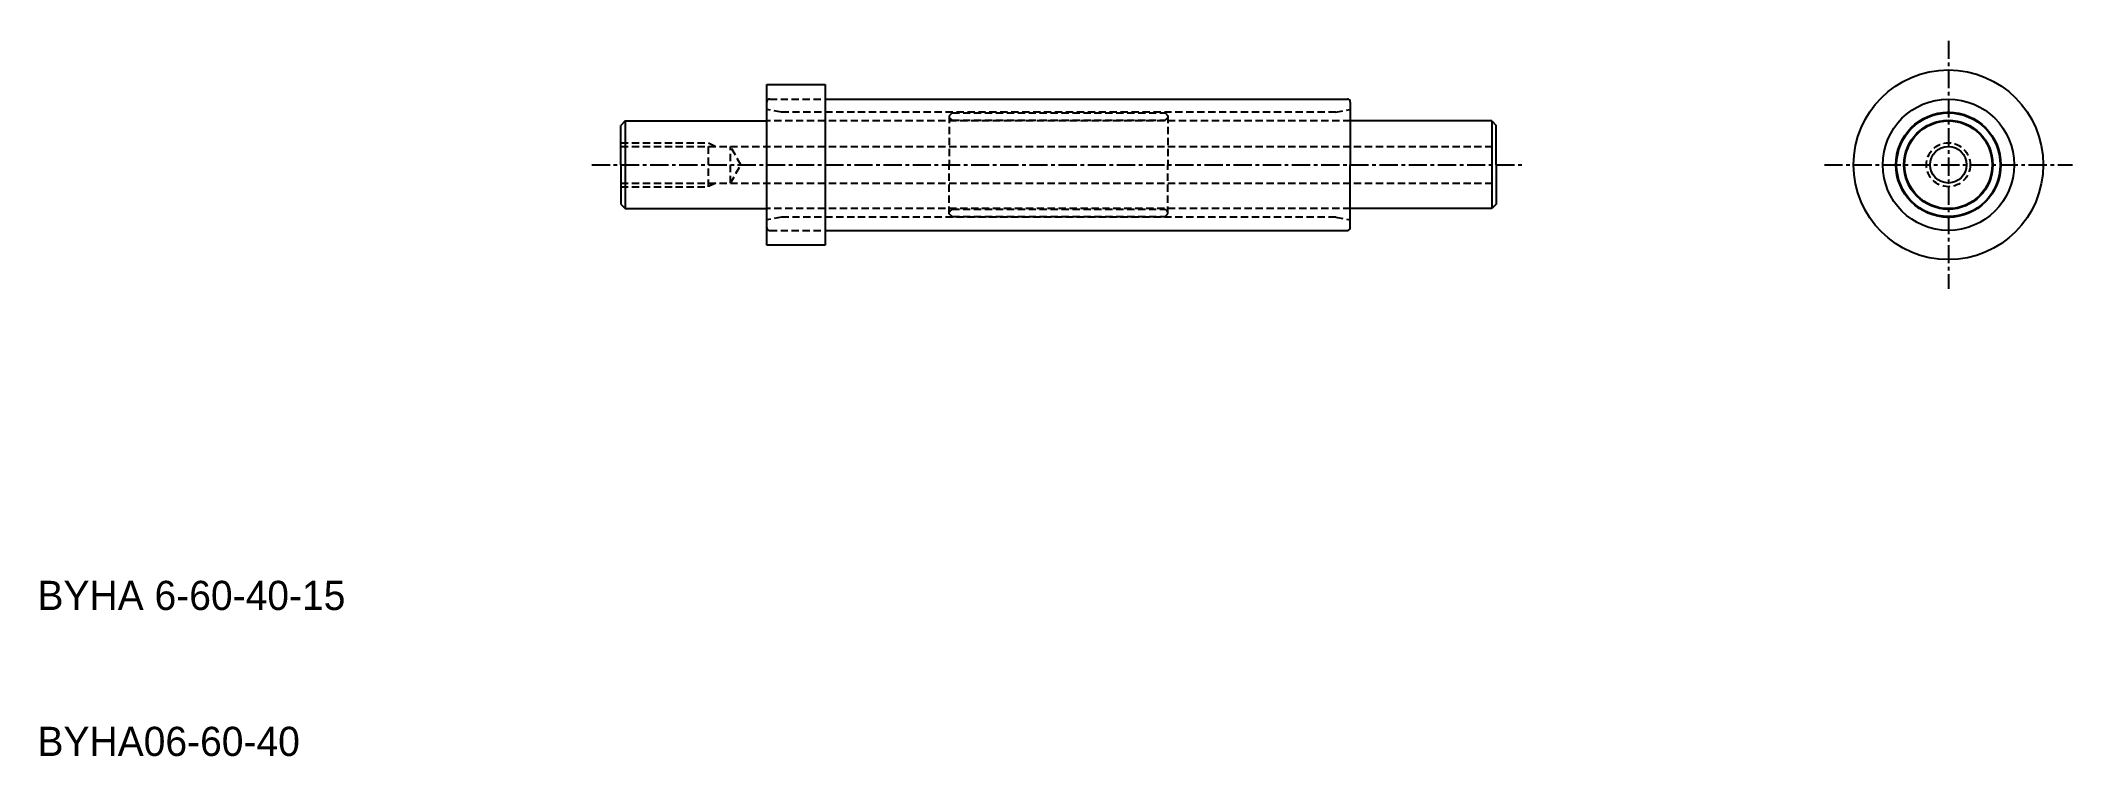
# Model space of a CAD drawing. Extents: x -38 to 101, y 255 to 304.
import ezdxf

# ---------------------------------------------------------------- set-up
doc = ezdxf.new("R2010")
doc.units = 0
doc.linetypes.add('CENTER', pattern=[2, 1.25, -0.25, 0.25, -0.25])
doc.linetypes.add('DASHED', pattern=[0.75, 0.5, -0.25])
doc.layers.get('0').update_dxf_attribs({"linetype": 'CONTINUOUS'})
doc.layers.add('CENTER', color=1, linetype='CENTER')

# ---------------------------------------------------------------- blocks, each defined once
blk = doc.blocks.new('A$C383D61DB')
at = {"color": 3, "linetype": 'DASHED'}
for p, q in [((0, 1.5), (6, 1.5)), ((6, -1.5), (6, 1.5)), ((6, 1.5), (6.5, 1.25)), ((0, 1.25), (7.5, 1.25)), ((7.5, -1.25), (7.5, 1.25)), ((8.22, 0), (7.5, 1.25)), ((0, -1.25), (7.5, -1.25)), ((6.5, -1.25), (6, -1.5)), ((7.5, -1.25), (8.22, 0)), ((0, -1.5), (6, -1.5))]:
    blk.add_line(p, q, dxfattribs=at)

msp = doc.modelspace()

# ---------------------------------------------------------------- linework, layer by layer
at = {"color": 7, "linetype": 'CONTINUOUS'}
for p, q in [((11.36, 301.48), (15.36, 301.48)), ((11.36, 290.48), (11.36, 301.48)), ((15.36, 301.48), (15.36, 290.48)), ((15.36, 300.48), (51.16, 300.48)), ((51.36, 300.28), (51.36, 295.98)), ((1.66, 298.98), (1.36, 298.68)), ((1.36, 295.98), (1.36, 298.68)), ((1.66, 298.98), (1.66, 292.98)), ((1.66, 298.98), (11.36, 298.98)), ((61.06, 298.98), (51.36, 298.98)), ((61.06, 298.98), (61.36, 298.68)), ((61.06, 298.98), (61.06, 292.98)), ((61.36, 295.98), (61.36, 298.68)), ((1.36, 295.98), (1.36, 293.28)), ((51.36, 291.68), (51.36, 295.98)), ((61.36, 295.98), (61.36, 293.28)), ((1.36, 293.28), (1.66, 292.98)), ((1.66, 292.98), (11.36, 292.98)), ((61.06, 292.98), (51.36, 292.98)), ((61.36, 293.28), (61.06, 292.98)), ((15.36, 291.48), (51.16, 291.48)), ((15.36, 290.48), (11.36, 290.48))]:
    msp.add_line(p, q, dxfattribs=at)
at = {"color": 3, "linetype": 'DASHED'}
for p, q in [((11.36, 295.98), (11.36, 300.28)), ((12.36, 299.58), (11.36, 299.76)), ((11.56, 300.48), (15.36, 300.48)), ((50.36, 299.58), (12.36, 299.58)), ((24.06, 299.53), (23.86, 299.33)), ((24.06, 299.53), (38.66, 299.53)), ((38.66, 299.53), (38.86, 299.33)), ((50.36, 299.58), (51.36, 299.76)), ((51.36, 298.98), (11.36, 298.98)), ((23.86, 299.33), (23.86, 295.98)), ((24.06, 299.03), (23.86, 299.23)), ((24.06, 299.03), (38.66, 299.03)), ((38.66, 299.03), (38.86, 299.23)), ((38.86, 299.33), (38.86, 295.98)), ((8.86, 297.23), (61.36, 297.23)), ((23.86, 292.63), (23.86, 295.98)), ((38.86, 292.63), (38.86, 295.98)), ((8.86, 294.73), (61.36, 294.73)), ((51.36, 292.98), (11.36, 292.98)), ((24.06, 292.93), (23.86, 292.73)), ((24.06, 292.43), (23.86, 292.63)), ((24.06, 292.93), (38.66, 292.93)), ((38.66, 292.93), (38.86, 292.73)), ((38.66, 292.43), (38.86, 292.63)), ((12.36, 292.38), (11.36, 292.21)), ((11.56, 291.48), (15.36, 291.48)), ((50.36, 292.38), (12.36, 292.38)), ((24.06, 292.43), (38.66, 292.43)), ((50.36, 292.38), (51.36, 292.21))]:
    msp.add_line(p, q, dxfattribs=at)
at = {"color": 7, "linetype": 'CONTINUOUS'}
for radius in [6.5, 4.5, 3.6, 3.55, 3.05, 3, 1.25]:
    msp.add_circle((92.36, 295.98), radius, dxfattribs=at)
at = {"color": 3, "linetype": 'DASHED'}
msp.add_circle((92.36, 295.98), 1.5, dxfattribs=at)
for centre, start, end in [((11.56, 300.28), 90, 180), ((11.56, 291.68), 180, 270)]:
    msp.add_arc(centre, 0.2, start, end, dxfattribs=at)
at = {"color": 7, "linetype": 'CONTINUOUS'}
for centre, radius, start, end in [((51.16, 300.28), 0.2, 0, 90), ((92.36, 299.28), 0.3, 55.0292, 124.9708), ((92.36, 299.28), 0.3, 237.9108, 302.0892), ((89.5, 297.63), 0.3, 115.0292, 184.9708), ((89.5, 297.63), 0.3, 297.9108, 2.0892), ((95.22, 297.63), 0.3, 177.9108, 242.0892), ((95.22, 297.63), 0.3, 355.0292, 64.9708), ((89.5, 294.33), 0.3, 175.0292, 244.9708), ((89.5, 294.33), 0.3, 357.9108, 62.0892), ((95.22, 294.33), 0.3, 117.9108, 182.0892), ((95.22, 294.33), 0.3, 295.0292, 4.9708), ((92.36, 292.68), 0.3, 57.9108, 122.0892), ((51.16, 291.68), 0.2, 270, 0), ((92.36, 292.68), 0.3, 235.0292, 304.9708)]:
    msp.add_arc(centre, radius, start, end, dxfattribs=at)
at = {"layer": 'CENTER', "color": 1, "linetype": 'CENTER'}
for p, q in [((92.36, 304.48), (92.36, 287.48)), ((-0.64, 295.98), (63.36, 295.98)), ((83.86, 295.98), (100.86, 295.98))]:
    msp.add_line(p, q, dxfattribs=at)

# ---------------------------------------------------------------- block references
at = {"color": 7, "linetype": 'CONTINUOUS'}
msp.add_blockref('A$C383D61DB', (1.36, 295.98), dxfattribs=at)

# ---------------------------------------------------------------- texts
for s, p in [('BYHA 6-60-40-15', (-38.64, 265.48)), ('BYHA06-60-40', (-38.64, 255.48))]:
    msp.add_text(s, height=2, dxfattribs=at).set_placement(p)

doc.saveas('drawing.dxf')
